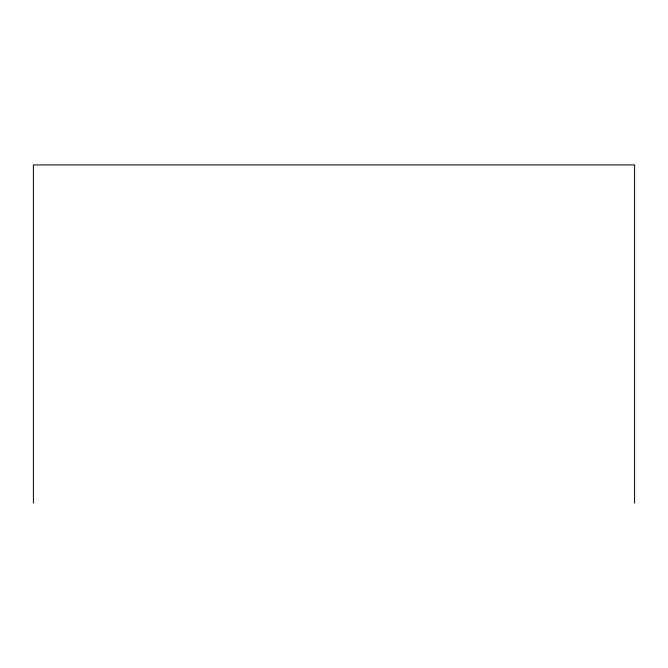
<?xml version="1.0" encoding="UTF-8"?>
<svg xmlns="http://www.w3.org/2000/svg" width="668" height="668" viewBox="0 0 668 668"><rect width="100%" height="100%" fill="white"/><g stroke="black" fill="none" stroke-linecap="round" stroke-linejoin="round"><path stroke-width="1" d="M634.6 503.087L634.6 164.912L33.4 164.912L33.4 503.087"/></g></svg>
